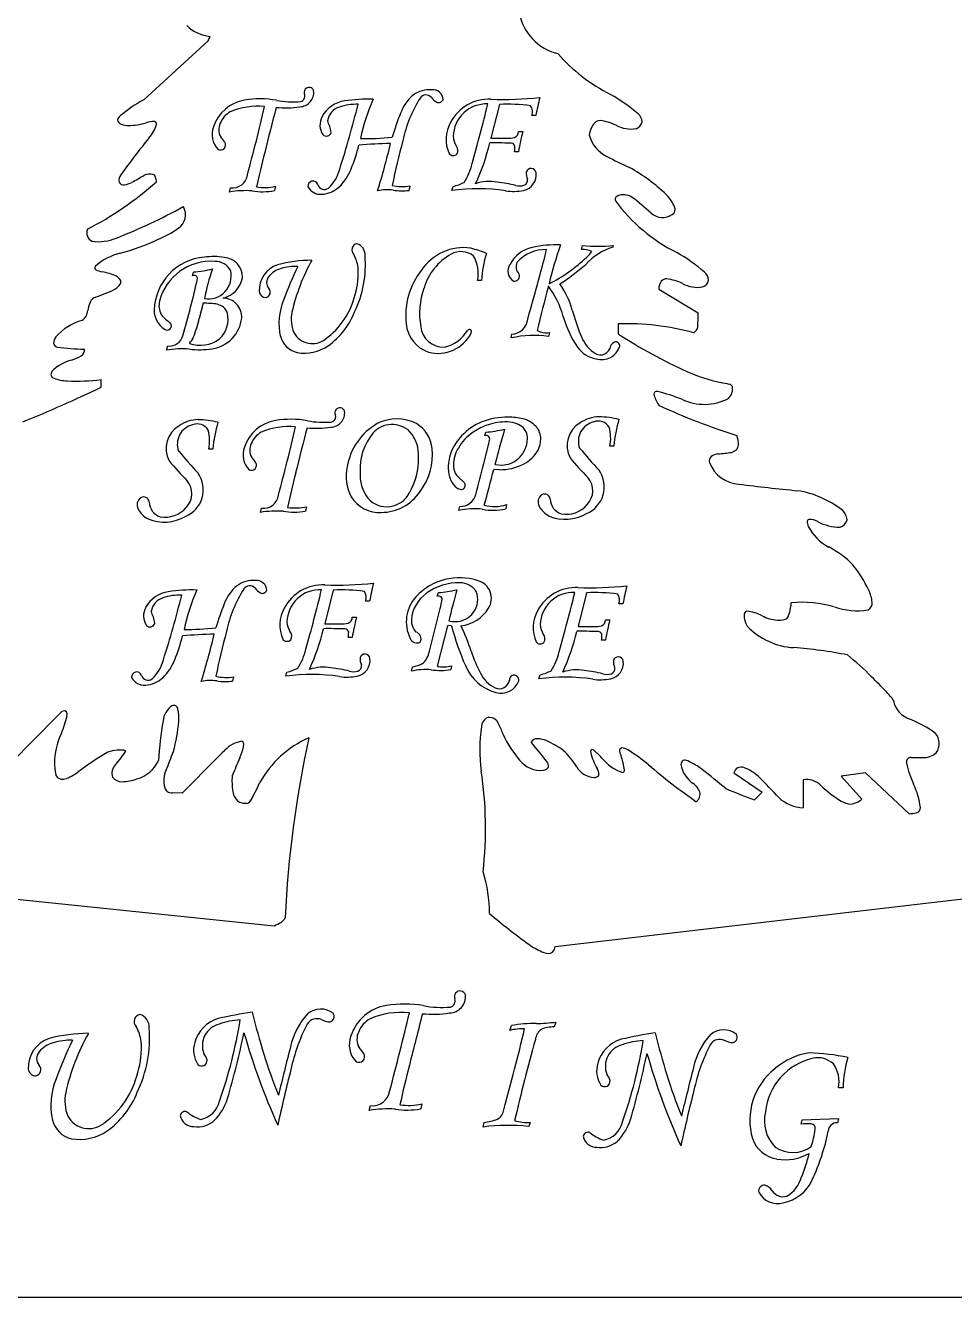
# Model space of a CAD drawing. Header units: inches. Extents: x 14.1 to 27.7, y 7.6 to 12.1.
# Drawn here: x 19.991 to 22.09, y 7.582 to 10.456 of the extents above; entities that cross this region are included whole.
import ezdxf

# ---------------------------------------------------------------- set-up
doc = ezdxf.new("R2010")
doc.units = ezdxf.units.IN
doc.header["$MEASUREMENT"] = 0
doc.layers.add('Default', color=7, linetype='Continuous')
doc.layers.add('WHITE', color=7, linetype='Continuous')

msp = doc.modelspace()

# ---------------------------------------------------------------- linework, layer by layer
at = {"layer": 'Default', "color": 7, "linetype": 'Continuous'}
for p, q in [((20.4039, 10.4218), (20.258, 10.2885)), ((18.9346, 8.5893), (20.5523, 8.4225)), ((21.1873, 8.3757), (22.8339, 8.5686)), ((27.3416, 7.5824), (14.4683, 7.5824))]:
    msp.add_line(p, q, dxfattribs=at)
msp.add_arc((21.3092, 10.205), 0.0449, 136.0834, 175.3357, dxfattribs=at)
at = {"layer": 'WHITE', "color": 7, "linetype": 'Continuous'}
for p, q in [((21.0615, 10.2779), (21.0423, 10.2017)), ((21.1438, 10.2529), (21.1346, 10.2529)), ((21.1044, 10.2167), (21.1143, 10.2167)), ((21.0423, 10.2017), (21.0777, 10.2017)), ((21.1044, 10.1708), (21.0956, 10.1708)), ((20.4518, 10.08), (20.4542, 10.0895)), ((20.5559, 10.0929), (20.5535, 10.0831)), ((20.8594, 10.0936), (20.8572, 10.0838)), ((20.9541, 10.0833), (20.9569, 10.0928)), ((21.2465, 9.9499), (21.2488, 9.9595)), ((21.3185, 9.9595), (21.3175, 9.9552)), ((20.3685, 9.891), (20.3706, 9.8993)), ((21.0212, 9.8802), (21.0119, 9.8802)), ((21.4213, 9.8606), (21.5107, 9.8069)), ((20.3922, 9.8287), (20.3834, 9.7941)), ((21.3297, 9.7823), (21.3297, 9.76)), ((21.0881, 9.7504), (21.0892, 9.7586)), ((21.1744, 9.7623), (21.1722, 9.7536)), ((20.3097, 9.7228), (20.3123, 9.7323)), ((20.1618, 9.6392), (20.1618, 9.6562)), ((21.0284, 9.5296), (21.0304, 9.5374)), ((20.4141, 9.4994), (20.4051, 9.4994)), ((21.0261, 9.4669), (21.035, 9.5021)), ((21.3199, 9.5059), (21.311, 9.5059)), ((21.0511, 9.4642), (21.067, 9.4632)), ((21.0615, 9.4527), (21.0486, 9.4532)), ((20.6258, 9.3691), (20.6234, 9.3593)), ((20.9699, 9.3605), (20.9719, 9.3697)), ((21.0777, 9.3741), (21.0757, 9.3645)), ((20.5218, 9.3562), (20.5242, 9.3657)), ((20.686, 9.1806), (20.6668, 9.1044)), ((20.9212, 9.1669), (20.9235, 9.1752)), ((21.2582, 9.1746), (21.239, 9.0983)), ((20.7683, 9.1556), (20.7591, 9.1556)), ((20.9033, 9.0426), (20.9274, 9.1391)), ((21.3405, 9.1496), (21.3314, 9.1496)), ((20.7289, 9.1194), (20.7388, 9.1194)), ((21.3012, 9.1134), (21.311, 9.1134)), ((20.6668, 9.1044), (20.7022, 9.1044)), ((20.9443, 9.1001), (20.9212, 9.0085)), ((20.9488, 9.1005), (20.9443, 9.1001)), ((20.9532, 9.1001), (20.9488, 9.1005)), ((21.239, 9.0983), (21.2745, 9.0983)), ((20.7289, 9.0735), (20.7201, 9.0735)), ((21.3012, 9.0675), (21.2924, 9.0675)), ((20.5786, 8.986), (20.5814, 8.9955)), ((20.8627, 8.9974), (20.8653, 9.0071)), ((20.9533, 9.0099), (20.9516, 9.0014)), ((20.4611, 8.9849), (20.4588, 8.975)), ((21.1508, 8.98), (21.1536, 8.9895)), ((20.0835, 8.9058), (20.0797, 8.9076)), ((21.5909, 8.7677), (21.6551, 8.7242)), ((21.8885, 8.7676), (21.8332, 8.7606)), ((21.987, 8.6754), (21.8885, 8.7676)), ((21.7477, 8.7523), (21.7477, 8.689)), ((21.8332, 8.7606), (21.8804, 8.7084)), ((20.3451, 8.7216), (20.3232, 8.7225)), ((21.6551, 8.7242), (21.6375, 8.7066)), ((21.085, 8.1861), (21.0888, 8.1969)), ((21.1887, 8.2048), (21.1854, 8.1941)), ((21.8377, 8.0565), (21.8271, 8.0565)), ((20.8864, 8.02), (20.8836, 8.0087)), ((20.7674, 8.0052), (20.7702, 8.016)), ((21.0247, 7.9677), (21.027, 7.9782)), ((21.1308, 7.9782), (21.1276, 7.9687)), ((21.7432, 7.9743), (21.745, 7.984)), ((21.745, 7.984), (21.8271, 7.9869)), ((21.8271, 7.9869), (21.8249, 7.9769))]:
    msp.add_line(p, q, dxfattribs=at)
for centre, radius, start, end in [((21.2211, 10.5059), 0.1166, 190.5202, 256.3418), ((20.4159, 10.5163), 0.0852, 224.8043, 264.4969), ((20.368, 10.4415), 0.0409, 331.1936, 345.9664), ((21.4865, 10.648), 0.3886, 221.0863, 243.357), ((20.4565, 9.9412), 0.4001, 119.7519, 129.037), ((20.5209, 10.0668), 0.2236, 80.3877, 99.0509), ((20.6097, 10.3049), 0.0323, 271.7572, 6.4539), ((20.609, 10.2965), 0.0127, 286.2125, 19.0074), ((20.6312, 10.3051), 0.0112, 17.9745, 203.8242), ((20.7667, 9.9028), 0.387, 88.6324, 98.1556), ((21.249, 10.0893), 0.5137, 157.0468, 167.4881), ((20.9309, 10.2237), 0.0989, 130.2318, 159.4865), ((21.1341, 10.1335), 0.2975, 147.809, 167.8324), ((20.9028, 10.2513), 0.0598, 84.3547, 126.72), ((20.8957, 10.2835), 0.0158, 39.0526, 147.8569), ((20.9404, 10.3189), 0.0412, 218.09, 240.1629), ((20.9115, 10.2885), 0.0226, 0.1389, 97.2391), ((20.9245, 10.2924), 0.0103, 243.469, 338.0736), ((21.0377, 10.1918), 0.0979, 87.3556, 152.2318), ((21.0696, 11.0606), 0.7714, 267.9635, 276.1741), ((21.7313, 10.1473), 0.5969, 165.8058, 169.8058), ((21.1223, 9.9658), 0.385, 49.0209, 60.441), ((20.5, 10.2001), 0.0886, 99.2252, 162.0353), ((20.4774, 10.2172), 0.05, 118.6753, 158.5414), ((20.5145, 10.1216), 0.1522, 83.7713, 113.6533), ((15.2263, 11.5247), 5.4505, 345.0554, 346.7228), ((30.243, 7.7545), 10.0075, 165.43475, 166.03623), ((20.5785, 10.4763), 0.2062, 264.0482, 278.9904), ((20.5961, 10.4835), 0.2, 259.086, 274.7105), ((20.723, 10.2153), 0.0715, 99.0272, 150.6088), ((20.711, 10.235), 0.0385, 106.8503, 170.8019), ((20.7392, 10.1557), 0.1226, 88.5599, 108.6831), ((18.2428, 10.9074), 2.5774, 342.4839, 345.8721), ((21.032, 10.204), 0.075, 87.5237, 178.4922), ((17.3166, 11.1878), 3.8281, 344.1796, 346.2653), ((21.0808, 9.8828), 0.3956, 82.5578, 92.8014), ((21.1114, 10.2614), 0.0247, 339.8732, 33.5009), ((20.2136, 10.2396), 0.0153, 126.4011, 167.5427), ((20.2116, 10.2457), 0.0132, 192.1748, 250.0948), ((20.2233, 10.2774), 0.047, 249.8404, 270.9868), ((20.2225, 10.3694), 0.139, 270.6714, 287.0412), ((20.2792, 10.1926), 0.0468, 86.4439, 110.0295), ((20.2007, 10.261), 0.0909, 319.4799, 341.7487), ((20.2816, 10.2337), 0.0056, 348.4559, 84.5279), ((20.4608, 10.2208), 0.0333, 153.7942, 209.6209), ((20.6961, 10.2313), 0.0401, 151.7283, 212.6289), ((20.5654, 10.1913), 0.1186, 11.5548, 24.8639), ((21.2967, 10.068), 0.4964, 157.4452, 164.1137), ((21.0176, 10.1992), 0.0768, 150.1206, 204.945), ((21.2887, 10.2253), 0.0161, 88.5806, 137.7166), ((21.2746, 10.1254), 0.1169, 64.4903, 82.8785), ((21.3627, 10.2435), 0.0218, 290.413, 346.3286), ((21.3567, 10.2361), 0.0272, 4.7401, 48.4126), ((20.4597, 10.2096), 0.0475, 158.0618, 224.4346), ((20.3368, 10.1203), 0.1269, 34.5917, 41.4778), ((20.6705, 10.2176), 0.0114, 223.8605, 346.9072), ((20.7555, 10.8112), 0.6106, 269.2416, 275.9885), ((21.0105, 10.2106), 0.0537, 184.9483, 208.8433), ((21.0803, 10.2794), 0.0778, 268.0871, 281.1237), ((21.0907, 10.216), 0.0138, 289.8999, 2.611), ((21.6341, 10.0813), 0.5372, 165.4008, 170.4097), ((21.3356, 10.2268), 0.0734, 194.2728, 244.6153), ((21.3587, 10.2916), 0.0694, 240.889, 279.5436), ((21.3626, 9.2983), 1.418, 140.4102, 144.6345), ((20.4311, 10.1866), 0.0116, 242.5666, 29.0941), ((20.3801, 10.273), 0.374, 337.8871, 346.5591), ((20.8472, 8.8508), 1.3393, 91.3522, 94.4276), ((19.2085, 10.5729), 1.6522, 342.7426, 346.5908), ((22.7983, 9.6776), 2.0226, 165.1433, 168.0946), ((20.9521, 10.1739), 0.0157, 328.0841, 43.6858), ((20.5409, 10.3124), 0.5134, 335.4174, 346.2996), ((21.051, 8.5818), 1.6091, 88.7939, 90.4021), ((21.0871, 10.181), 0.00968, 13.8351, 103.258), ((20.9692, 10.1858), 0.1273, 353.2398, 358.9237), ((22.4395, 9.6722), 1.972, 165.3967, 167.7269), ((20.9573, 10.1742), 0.0119, 218.7261, 313.2905), ((22.0946, 11.7027), 1.7331, 242.8621, 244.7457), ((20.2246, 10.1057), 0.0227, 144.1687, 189.1184), ((19.8196, 10.8441), 0.8486, 299.0097, 301.1885), ((20.2719, 10.0851), 0.0354, 78.37, 111.2543), ((20.2761, 10.1113), 0.00897, 11.5317, 70.8983), ((20.4581, 10.1238), 0.0346, 263.5581, 352.132), ((20.6174, 10.1522), 0.0858, 312.2874, 346.1573), ((20.6201, 10.1742), 0.1145, 313.7178, 338.4991), ((20.8704, 10.1741), 0.1327, 326.987, 346.9674), ((21.1081, 10.1195), 0.0366, 282.1771, 6.721), ((21.1332, 10.1218), 0.0115, 9.529, 164.2401), ((21.1598, 10.1236), 0.0377, 177.9606, 202.9584), ((21.1727, 9.802), 0.38, 45.5662, 61.2865), ((19.7582, 10.7065), 0.8024, 297.6498, 311.2282), ((20.2123, 10.1075), 0.0114, 208.2681, 278.9077), ((20.2066, 10.1476), 0.0519, 278.2006, 298.1926), ((20.1846, 10.0867), 0.1037, 9.0207, 14.7244), ((20.5303, 10.2023), 0.1123, 260.9264, 283.1807), ((20.6402, 10.0932), 0.0114, 17.9822, 187.4131), ((20.6572, 10.1068), 0.032, 208.1121, 275.2535), ((20.6661, 10.1017), 0.0158, 198.2643, 304.8943), ((20.6576, 10.1354), 0.0605, 272.3807, 313.4644), ((20.8421, 10.1877), 0.0956, 256.1376, 280.4208), ((21.0129, 9.6669), 0.4205, 81.428, 98.0307), ((20.9327, 10.197), 0.107, 283.0528, 297.2347), ((21.0395, 10.0022), 0.1017, 80.5566, 108.2022), ((21.015, 9.7569), 0.3481, 76.1409, 83.2025), ((21.1071, 10.1275), 0.0338, 255.0721, 286.8496), ((21.1136, 10.1064), 0.0117, 286.2243, 12.3613), ((20.4881, 9.8704), 0.2127, 86.0564, 99.8082), ((20.5266, 10.2323), 0.1516, 260.9223, 280.2074), ((20.8077, 9.9906), 0.0946, 81.5345, 103.1129), ((20.841, 10.2234), 0.1406, 262.0894, 276.6211), ((21.0929, 10.1965), 0.1151, 261.3395, 281.5159), ((21.3301, 10.0634), 0.00736, 137.4301, 204.1373), ((21.6366, 10.2904), 0.3886, 216.2981, 243.357), ((21.3372, 10.0558), 0.0177, 101.0991, 134.7714), ((21.3412, 10.0364), 0.0375, 57.1998, 101.4828), ((21.0401, 9.6393), 0.5358, 47.1683, 53.1333), ((21.379, 10.0126), 0.0852, 23.4839, 45.501), ((19.7458, 11.1334), 1.2418, 291.2491, 298.9782), ((20.3154, 10.0286), 0.037, 304.4332, 30.0168), ((21.4301, 10.0617), 0.0392, 228.9552, 303.8095), ((21.445, 10.0407), 0.0134, 300.6343, 25.6769), ((20.1506, 9.988), 0.0214, 159.0099, 244.042), ((20.1549, 10.0738), 0.106, 262.5538, 292.6951), ((20.206, 10.1818), 0.2251, 291.5104, 305.3537), ((20.0678, 10.4448), 0.5216, 285.242, 295.0418), ((20.7419, 9.9494), 0.0139, 99.3451, 227.159), ((20.7316, 9.938), 0.0264, 357.1756, 72.1446), ((20.9807, 9.8403), 0.1142, 81.8972, 146.5718), ((20.9747, 9.9005), 0.0449, 50.8671, 119.5392), ((20.7692, 9.2149), 0.7727, 70.0915, 72.8718), ((21.1498, 9.8845), 0.0718, 101.8111, 153.7885), ((21.1649, 9.8647), 0.0852, 87.8806, 138.5916), ((16.1938, 11.2185), 5.1335, 343.8782, 345.6915), ((21.189, 9.7064), 0.2542, 87.5675, 102.2489), ((21.8835, 9.7087), 0.7286, 159.7905, 167.0173), ((21.2508, 9.9038), 0.0462, 65.4862, 95.316), ((21.2836, 10.2546), 0.2971, 263.2626, 276.7374), ((21.3585, 9.8233), 0.1382, 107.2883, 137.6371), ((21.2332, 9.9671), 0.0425, 306.8037, 330.1204), ((20.2334, 9.8181), 0.1268, 103.0139, 132.2894), ((20.4048, 9.8097), 0.1234, 94.5675, 178.3356), ((20.4097, 9.8035), 0.12, 85.8847, 165.4163), ((20.4158, 9.7854), 0.1488, 80.7096, 98.0697), ((20.4204, 9.8853), 0.0379, 25.9503, 93.1229), ((20.4372, 9.8887), 0.0436, 357.7771, 86.5487), ((20.5802, 9.8577), 0.0613, 109.0443, 182.2466), ((20.6413, 9.5977), 0.3282, 90.6322, 104.321), ((21.0244, 9.7108), 0.4425, 150.9241, 167.2189), ((20.6574, 9.8985), 0.0854, 7.682, 28.4599), ((20.5115, 9.9164), 0.2473, 334.3262, 4.7176), ((21.0143, 9.827), 0.1283, 118.7393, 163.8118), ((20.9363, 9.8963), 0.0773, 347.971, 30.3446), ((21.2417, 9.8721), 0.2206, 161.6681, 177.8927), ((21.1076, 9.9014), 0.0268, 146.3582, 238.1894), ((21.1233, 9.9116), 0.0242, 157.0032, 223.9286), ((21.0096, 10.1922), 0.3594, 297.1305, 313.8458), ((20.8957, 10.3354), 0.5529, 303.1282, 310.7235), ((21.2724, 9.6082), 0.385, 49.0209, 60.441), ((20.1517, 9.9089), 0.00462, 139.6176, 248.4358), ((20.1751, 9.9537), 0.0552, 242.8371, 257.9467), ((20.1351, 9.7477), 0.1547, 66.5359, 79.3729), ((20.1846, 9.8687), 0.0241, 29.81, 59.8696), ((20.3717, 9.8838), 0.00794, 7.7207, 113.5638), ((20.3506, 10.1562), 0.2576, 274.4476, 284.0235), ((21.0472, 9.699), 0.6672, 161.9076, 167.8815), ((20.4033, 9.8907), 0.0523, 260.7432, 12.2819), ((20.4245, 9.8961), 0.0571, 282.92, 350.8848), ((20.5554, 9.8757), 0.0199, 137.416, 222.0695), ((20.5804, 9.8581), 0.0504, 103.7993, 141.892), ((20.6019, 9.7981), 0.114, 87.8797, 107.1092), ((21.4456, 9.513), 0.9295, 154.5762, 159.6943), ((20.5779, 9.8967), 0.1647, 343.0272, 4.578), ((21.0139, 9.8011), 0.1641, 141.5293, 186.5832), ((21.0952, 9.8901), 0.0116, 261.5227, 23.7297), ((21.5069, 9.8785), 0.0272, 4.7401, 48.4126), ((20.0078, 10.2519), 0.4331, 288.5204, 294.5326), ((20.1708, 9.8967), 0.0423, 293.4533, 324.9665), ((20.197, 9.8766), 0.00941, 333.0618, 25.692), ((18.2437, 10.3647), 2.1891, 343.8411, 347.3382), ((20.5314, 9.854), 0.0124, 283.2112, 42.16), ((21.0488, 9.8056), 0.1678, 160.0745, 190.2357), ((23.7184, 9.1741), 2.6389, 164.7718, 167.0166), ((21.0098, 9.7452), 0.2031, 15.3473, 36.9163), ((21.0558, 9.7695), 0.1755, 14.3774, 35.9086), ((21.453, 9.8604), 0.0317, 145.1453, 179.6775), ((21.4389, 9.8677), 0.0161, 88.5806, 137.7166), ((21.4248, 9.7678), 0.1169, 64.4903, 82.8785), ((21.5089, 9.9339), 0.0694, 240.889, 279.5436), ((21.5128, 9.8859), 0.0218, 290.413, 346.3286), ((20.2532, 9.7902), 0.1235, 161.7656, 169.5896), ((20.1588, 9.8211), 0.0242, 123.8722, 161.3927), ((20.337, 9.8234), 0.0446, 166.6688, 206.8619), ((20.3962, 9.6525), 0.1762, 80.9442, 91.3073), ((20.4366, 9.7976), 0.0428, 356.7957, 89.225), ((20.5336, 9.8567), 0.0148, 185.4768, 272.5144), ((20.7004, 9.7832), 0.137, 157.5275, 192.2162), ((20.5685, 9.8872), 0.1713, 305.5918, 347.0094), ((20.1024, 9.8145), 0.0294, 303.1865, 356.1248), ((20.3344, 9.8139), 0.053, 180.5815, 236.3076), ((20.3861, 9.8789), 0.1167, 220.3681, 234.6682), ((20.4177, 9.7961), 0.0311, 19.7509, 78.5108), ((20.3876, 9.7928), 0.061, 313.2832, 13.0661), ((20.6733, 9.7925), 0.0821, 168.6225, 201.5783), ((20.5756, 9.8717), 0.1706, 305.4947, 338.5337), ((21.9566, 10.0345), 0.7637, 196.8599, 201.1899), ((21.0847, 9.8086), 0.426, 355.5573, 359.7823), ((20.1496, 9.6749), 0.1191, 105.1266, 139.1865), ((20.3108, 9.7778), 0.00982, 234.3192, 36.6043), ((20.1029, 9.859), 0.2879, 338.3242, 346.9678), ((20.4007, 9.8043), 0.0792, 278.6567, 353.42), ((20.9265, 9.7899), 0.0761, 185.7145, 250.5568), ((20.9352, 9.7815), 0.0518, 186.3652, 271.7485), ((21.0878, 9.7963), 0.0377, 272.0032, 355.1114), ((21.4327, 9.8618), 0.2356, 195.4754, 214.0566), ((21.3465, 9.1895), 0.593, 74.9591, 91.6294), ((21.4923, 9.7774), 0.0173, 298.1757, 353.8723), ((20.0832, 9.736), 0.029, 144.812, 176.8663), ((20.3159, 9.7635), 0.0315, 263.3637, 345.0758), ((20.3255, 9.7709), 0.0485, 317.2513, 337.8936), ((20.3856, 9.8061), 0.0724, 250.2194, 307.2154), ((20.6161, 9.7672), 0.0512, 194.6919, 256.6728), ((20.6386, 9.7847), 0.0472, 208.2903, 308.7488), ((20.9222, 9.8008), 0.0853, 255.7465, 332.6594), ((20.9215, 9.8068), 0.0785, 281.1498, 330.396), ((20.9934, 9.7642), 0.00521, 329.8787, 133.6203), ((21.1392, 9.5208), 0.2352, 81.9351, 102.5333), ((21.1691, 9.8139), 0.0519, 244.8009, 275.924), ((21.3232, 9.7847), 0.0829, 198.4388, 233.3041), ((21.9197, 10.6516), 1.0692, 236.5057, 245.9997), ((20.0643, 9.7402), 0.0105, 194.2135, 260.0154), ((20.1207, 10.0917), 0.3665, 260.8634, 270.4905), ((20.1096, 9.7226), 0.0145, 300.1386, 10.4028), ((20.345, 9.5124), 0.2134, 85.6478, 99.5261), ((20.3836, 9.9101), 0.1863, 263.0741, 278.9569), ((20.6202, 9.8134), 0.0973, 260.6039, 304.041), ((21.292, 9.7688), 0.067, 215.5659, 259.2049), ((21.2895, 9.735), 0.0231, 226.8039, 336.7129), ((21.2919, 9.7451), 0.0438, 253.5612, 341.841), ((21.3308, 9.7233), 0.0202, 118.3797, 172.5535), ((21.3236, 9.7315), 0.0099, 359.5186, 104.454), ((20.1159, 9.6123), 0.0903, 103.2985, 136.3992), ((20.0653, 9.7952), 0.0995, 287.3982, 301.1835), ((20.0582, 9.6686), 0.00977, 142.0975, 253.4416), ((20.0877, 9.7424), 0.0891, 248.7681, 268.4438), ((21.6393, 10.0125), 0.3713, 245.4177, 257.9011), ((18.8047, 12.4649), 3.1348, 292.1093, 295.6539), ((20.1055, 10.1283), 0.4754, 267.5634, 276.8111), ((21.4167, 9.6232), 0.00635, 71.4265, 180.2727), ((21.3127, 9.2004), 0.4418, 68.6636, 76.1114), ((21.4553, 9.1154), 0.5445, 76.6748, 78.7639), ((21.5578, 9.6356), 0.0305, 313.9084, 9.2953), ((21.5801, 9.6366), 0.00874, 26.9184, 84.9247), ((21.4781, 9.6378), 0.0692, 192.1977, 214.7009), ((21.5244, 9.718), 0.1177, 244.3728, 297.5895), ((20.6796, 9.5811), 0.0323, 271.7572, 6.4539), ((20.6789, 9.5727), 0.0127, 286.2125, 19.0074), ((20.7011, 9.5813), 0.0112, 17.9745, 203.8242), ((21.079, 9.413), 0.1585, 89.1063, 111.1085), ((21.0837, 9.4437), 0.1277, 76.1594, 90.9674), ((21.2883, 9.4953), 0.0771, 91.3478, 125.1459), ((21.277, 9.3237), 0.2488, 77.3534, 87.8149), ((22.0678, 11.0023), 1.5457, 245.2704, 252.3026), ((20.3677, 9.5004), 0.0593, 119.9137, 207.8364), ((20.3781, 9.5108), 0.0443, 102.7531, 201.1757), ((20.3825, 9.4888), 0.0771, 91.3478, 125.1459), ((20.3792, 9.5277), 0.0284, 30.4796, 112.5671), ((20.3712, 9.3171), 0.2488, 77.3534, 87.8149), ((20.3114, 9.5177), 0.0955, 348.9409, 14.824), ((20.7056, 9.4751), 0.2925, 163.1433, 175.2431), ((20.5699, 9.4763), 0.0886, 99.2252, 162.0353), ((20.5845, 9.3979), 0.1522, 83.7713, 113.6533), ((20.5909, 9.343), 0.2236, 80.3877, 99.0509), ((15.2962, 10.8009), 5.4505, 345.0554, 346.7228), ((30.3129, 7.0307), 10.0075, 165.43475, 166.03623), ((20.6484, 9.7525), 0.2062, 264.0482, 278.9904), ((20.666, 9.7597), 0.2, 259.086, 274.7105), ((20.8538, 9.4366), 0.1382, 119.5935, 170.3864), ((20.819, 9.497), 0.0579, 45.7586, 138.6617), ((20.8299, 9.4688), 0.0986, 63.4179, 116.7884), ((20.8347, 9.493), 0.0751, 5.7318, 58.4105), ((21.0691, 9.4434), 0.1265, 111.8517, 137.4381), ((21.082, 9.4196), 0.1423, 111.1562, 125.0989), ((21.0054, 9.8287), 0.2924, 274.9105, 283.4142), ((21.0742, 9.4407), 0.1198, 90.1136, 111.3271), ((22.7772, 9.0312), 1.7795, 163.2405, 165.9152), ((21.0753, 9.4729), 0.0877, 76.1282, 90.9131), ((21.0865, 9.5174), 0.0417, 52.0711, 76.3728), ((21.091, 9.5241), 0.0337, 357.6629, 51.09), ((21.1005, 9.5093), 0.06, 42.2741, 76.7711), ((21.1125, 9.5221), 0.0425, 0.1633, 40.4496), ((21.2735, 9.5069), 0.0593, 119.9137, 207.8364), ((21.284, 9.5173), 0.0443, 102.7531, 201.1757), ((21.2851, 9.5342), 0.0284, 30.4796, 112.5671), ((21.2173, 9.5242), 0.0955, 348.9409, 14.824), ((21.6115, 9.4817), 0.2925, 163.1433, 175.2431), ((20.5474, 9.4934), 0.05, 118.6753, 158.5414), ((20.8744, 9.4541), 0.1278, 140.623, 182.7292), ((20.7971, 9.4854), 0.0818, 356.511, 40.3769), ((21.0599, 9.4488), 0.1161, 136.3613, 156.5948), ((21.0603, 9.4495), 0.1054, 124.7913, 150.3678), ((21.0314, 9.5222), 0.00807, 342.318, 112.1707), ((20.8047, 9.5648), 0.2387, 344.7636, 349.1125), ((21.0683, 9.5225), 0.0564, 333.8447, 0.1823), ((21.1009, 9.5226), 0.0541, 331.9467, 359.5455), ((21.5424, 9.5097), 0.059, 358.3287, 19.9059), ((21.35, 10.3388), 1.3186, 219.7981, 222.6891), ((20.5297, 9.4858), 0.0475, 158.0618, 224.4346), ((20.5308, 9.497), 0.0333, 153.7942, 209.6209), ((20.7743, 9.4859), 0.1359, 322.5098, 6.152), ((21.0416, 9.4578), 0.0957, 157.1528, 180.1766), ((21.0335, 9.4625), 0.0757, 148.8933, 178.9357), ((21.0535, 9.5305), 0.0732, 313.0377, 333.3375), ((21.0838, 9.5311), 0.0732, 295.8559, 332.3593), ((22.2558, 10.3454), 1.3186, 219.7981, 222.6891), ((21.5595, 9.4551), 0.0335, 97.5937, 125.4761), ((21.4, 10.9849), 1.5047, 275.9158, 277.0847), ((21.5725, 9.5277), 0.0383, 290.0186, 308.3061), ((21.5884, 9.508), 0.0129, 307.0104, 359.8944), ((20.9827, 10.0336), 0.8718, 220.0465, 224.0234), ((20.5011, 9.4629), 0.0116, 242.5666, 29.0941), ((20.4068, 9.3965), 0.1269, 34.5917, 41.4778), ((20.8139, 9.4383), 0.0988, 167.4664, 208.1245), ((20.731, 9.4759), 0.1478, 329.3768, 1.7496), ((21.0135, 9.4559), 0.0676, 178.6858, 202.9621), ((20.9999, 9.4629), 0.0422, 178.6243, 205.1003), ((18.9661, 9.9675), 2.12, 344.3825, 346.341), ((21.0634, 9.5677), 0.115, 269.0741, 297.0933), ((21.0671, 9.5177), 0.0545, 269.8931, 311.7537), ((21.8885, 10.0402), 0.8718, 220.0465, 224.0234), ((21.5491, 9.4723), 0.0135, 131.8495, 197.4559), ((21.6072, 9.4962), 0.0763, 201.5229, 266.0976), ((20.3278, 9.4072), 0.0648, 292.2133, 35.3434), ((20.3222, 9.3986), 0.0445, 315.7235, 40.9273), ((22.5095, 8.9484), 1.972, 165.3967, 167.7269), ((20.8379, 9.4425), 0.0914, 176.5848, 216.455), ((20.9943, 9.4484), 0.047, 203.6687, 231.5451), ((21.003, 9.4677), 0.047, 208.8413, 234.8905), ((20.9602, 9.4065), 0.0276, 36.7971, 55.1853), ((19.169, 9.9091), 1.934, 343.8945, 346.3649), ((21.2337, 9.4138), 0.0648, 292.2133, 35.3434), ((21.228, 9.4052), 0.0445, 315.7235, 40.9273), ((20.8071, 9.4261), 0.0571, 221.602, 333.4864), ((20.7943, 9.4618), 0.1056, 270.1069, 326.3053), ((20.9754, 9.4253), 0.0171, 232.7275, 268.7804), ((20.9752, 9.4173), 0.00914, 268.8453, 358.9929), ((20.974, 9.4168), 0.0104, 1.8188, 37.2783), ((21.1635, 9.3847), 0.013, 7.9098, 119.5311), ((22.0955, 13.2418), 3.8534, 262.6427, 264.6375), ((21.6973, 9.1808), 0.2277, 52.9309, 80.3607), ((20.2629, 9.3731), 0.0201, 125.5509, 207.5986), ((20.2577, 9.3781), 0.013, 7.9098, 119.5311), ((20.3061, 9.3803), 0.0356, 180.5948, 251.5332), ((20.5281, 9.4), 0.0346, 263.5581, 352.132), ((20.6002, 9.4785), 0.1123, 260.9264, 283.1807), ((20.7908, 9.4313), 0.0753, 211.7885, 272.8345), ((20.9732, 9.4053), 0.0357, 268.0024, 346.2229), ((21.05, 9.4512), 0.0819, 253.7641, 289.7547), ((21.1688, 9.3797), 0.0201, 125.5509, 207.5986), ((21.1975, 9.3951), 0.0526, 207.9843, 243.6747), ((21.212, 9.3868), 0.0356, 180.5948, 251.5332), ((21.2125, 9.4135), 0.0616, 258.949, 320.2247), ((20.2916, 9.3885), 0.0526, 207.9843, 243.6747), ((20.3044, 9.4279), 0.0938, 247.3371, 300.6775), ((20.3067, 9.407), 0.0616, 258.949, 320.2247), ((20.558, 9.1466), 0.2127, 86.0564, 99.8082), ((20.5965, 9.5085), 0.1516, 260.9223, 280.2074), ((21.0039, 9.2151), 0.1494, 82.7272, 103.1735), ((21.0464, 9.4825), 0.1216, 258.7947, 283.8945), ((21.2103, 9.4345), 0.0938, 247.3371, 300.6775), ((21.7612, 9.3359), 0.00455, 101.2433, 178.4297), ((21.7594, 9.2925), 0.0479, 64.0019, 88.8488), ((21.814, 9.3368), 0.0328, 4.9291, 51.3366), ((21.7844, 9.3362), 0.0278, 180.4597, 204.4427), ((21.853, 9.3714), 0.1048, 206.4489, 242.9833), ((21.8313, 9.4306), 0.1079, 241.7931, 269.8388), ((21.8251, 9.3439), 0.022, 285.653, 348.88), ((21.7068, 9.0879), 0.2142, 44.4085, 62.6117), ((21.6387, 9.0586), 0.2846, 25.4365, 39.0044), ((20.5044, 9.1426), 0.0598, 84.3547, 126.72), ((20.5131, 9.1797), 0.0226, 0.1389, 97.2391), ((20.9713, 9.0734), 0.1352, 71.8103, 136.623), ((20.9684, 9.0771), 0.1201, 87.9591, 126.58), ((20.9727, 9.1539), 0.0432, 32.8098, 90.0708), ((21.002, 9.1621), 0.0414, 327.2966, 73.7913), ((20.3246, 9.1065), 0.0715, 99.0272, 150.6088), ((20.3408, 9.0469), 0.1226, 88.5599, 108.6831), ((17.8445, 9.7986), 2.5774, 342.4839, 345.8721), ((20.3683, 8.794), 0.387, 88.6324, 98.1556), ((20.8506, 8.9806), 0.5137, 157.0468, 167.4881), ((20.5325, 9.115), 0.0989, 130.2318, 159.4865), ((20.7358, 9.0247), 0.2975, 147.809, 167.8324), ((20.4974, 9.1748), 0.0158, 39.0526, 147.8569), ((20.542, 9.2102), 0.0412, 218.09, 240.1629), ((20.5261, 9.1836), 0.0103, 243.469, 338.0736), ((20.6622, 9.0945), 0.0979, 87.3556, 152.2318), ((20.6565, 9.1067), 0.075, 87.5237, 178.4922), ((16.9411, 10.0906), 3.8281, 344.1796, 346.2653), ((20.6941, 9.9633), 0.7714, 267.9635, 276.1741), ((20.7053, 8.7855), 0.3956, 82.5578, 92.8014), ((20.7359, 9.1641), 0.0247, 339.8732, 33.5009), ((21.3558, 9.05), 0.5969, 165.8058, 169.8058), ((20.9423, 9.1078), 0.0799, 124.6857, 175.433), ((20.9173, 9.3553), 0.1802, 271.9618, 285.4238), ((23.973, 8.3607), 3.1178, 164.7351, 166.069), ((20.9626, 9.1594), 0.0498, 268.0945, 21.1744), ((21.2344, 9.0885), 0.0979, 87.3556, 152.2318), ((21.2287, 9.1007), 0.075, 87.5237, 178.4922), ((17.5133, 10.0845), 3.8281, 344.1796, 346.2653), ((21.2663, 9.9573), 0.7714, 267.9635, 276.1741), ((21.2775, 8.7795), 0.3956, 82.5578, 92.8014), ((21.3081, 9.1581), 0.0247, 339.8732, 33.5009), ((21.928, 9.0439), 0.5969, 165.8058, 169.8058), ((21.8236, 9.1459), 0.0801, 5.1575, 25.8599), ((20.2977, 9.1226), 0.0401, 151.7283, 212.6289), ((20.3127, 9.1263), 0.0385, 106.8503, 170.8019), ((20.8983, 8.9593), 0.4964, 157.4452, 164.1137), ((20.6421, 9.1019), 0.0768, 150.1206, 204.945), ((20.9358, 9.1093), 0.0847, 137.756, 206.6013), ((20.9232, 9.1517), 0.0153, 64.3622, 97.2767), ((20.7707, 9.1828), 0.1627, 344.4285, 352.253), ((20.9266, 9.1612), 0.00537, 356.2593, 53.4255), ((20.9662, 9.182), 0.0823, 275.8097, 329.1037), ((21.6194, 9.1583), 0.1016, 337.2938, 356.4309), ((21.7448, 8.8925), 0.2606, 73.6904, 95.2794), ((21.8702, 9.2948), 0.1608, 251.064, 278.578), ((21.8859, 9.1513), 0.0176, 298.0281, 6.1693), ((20.167, 9.0826), 0.1186, 11.5548, 24.8639), ((20.7152, 9.1188), 0.0138, 289.8999, 2.611), ((21.2586, 8.984), 0.5372, 165.4008, 170.4097), ((20.8983, 9.1112), 0.0357, 175.1764, 224.8431), ((20.9625, 9.1801), 0.0706, 257.234, 268.6901), ((21.2144, 9.0959), 0.0768, 150.1206, 204.945), ((21.2874, 9.1127), 0.0138, 289.8999, 2.611), ((21.8308, 8.978), 0.5372, 165.4008, 170.4097), ((21.6227, 9.125), 0.00845, 106.3494, 188.0283), ((21.6546, 9.1218), 0.0403, 177.1989, 214.1175), ((21.6123, 9.043), 0.0904, 62.0423, 84.8768), ((21.6964, 9.2015), 0.089, 242.0545, 265.2943), ((21.6912, 9.1925), 0.0797, 268.4482, 279.7398), ((21.7022, 9.1275), 0.0137, 280.288, 322.5457), ((20.2721, 9.1089), 0.0114, 223.8605, 346.9072), ((20.3571, 9.7025), 0.6106, 269.2416, 275.9885), ((22.3999, 8.5688), 2.0226, 165.1433, 168.0946), ((20.635, 9.1133), 0.0537, 184.9483, 208.8433), ((20.5766, 9.0766), 0.0157, 328.0841, 43.6858), ((20.1654, 9.2151), 0.5134, 335.4174, 346.2996), ((20.6755, 7.4845), 1.6091, 88.7939, 90.4021), ((20.7048, 9.1821), 0.0778, 268.0871, 281.1237), ((20.7116, 9.0838), 0.00968, 13.8351, 103.258), ((20.5937, 9.0885), 0.1273, 353.2398, 358.9237), ((20.868, 9.0704), 0.0164, 332.9256, 72.6451), ((21.5416, 9.2554), 0.6086, 194.7854, 203.7698), ((20.6709, 8.9465), 0.3403, 16.3943, 26.8393), ((21.2072, 9.1073), 0.0537, 184.9483, 208.8433), ((20.7377, 9.2091), 0.5134, 335.4174, 346.2996), ((21.2477, 7.4785), 1.6091, 88.7939, 90.4021), ((21.2771, 9.1761), 0.0778, 268.0871, 281.1237), ((21.2838, 9.0777), 0.00968, 13.8351, 103.258), ((21.7353, 9.2082), 0.1577, 223.6879, 266.645), ((19.9817, 9.1643), 0.374, 337.8871, 346.5591), ((20.4488, 7.7421), 1.3393, 91.3522, 94.4276), ((18.8101, 9.4641), 1.6522, 342.7426, 346.5908), ((20.5818, 9.0769), 0.0119, 218.7261, 313.2905), ((20.8753, 9.0777), 0.0165, 202.5739, 296.3143), ((21.154, 9.0709), 0.0119, 218.7261, 313.2905), ((21.1488, 9.0706), 0.0157, 328.0841, 43.6858), ((21.1659, 9.0824), 0.1273, 353.2398, 358.9237), ((20.4949, 9.0769), 0.1327, 326.987, 346.9674), ((20.7327, 9.0222), 0.0366, 282.1771, 6.721), ((20.7577, 9.0246), 0.0115, 9.529, 164.2401), ((20.7843, 9.0263), 0.0377, 177.9606, 202.9584), ((20.8678, 9.0411), 0.0331, 312.1318, 334.3609), ((20.8301, 9.0598), 0.0752, 333.9348, 346.7773), ((21.3091, 9.1476), 0.329, 198.6352, 208.0891), ((21.0671, 9.0708), 0.1327, 326.987, 346.9674), ((21.3299, 9.0185), 0.0115, 9.529, 164.2401), ((21.6412, 7.9743), 1.0798, 78.9842, 85.4911), ((21.4502, 8.5395), 0.6345, 44.6117, 51.2283), ((20.2419, 8.9845), 0.0114, 17.9822, 187.4131), ((20.219, 9.0434), 0.0858, 312.2874, 346.1573), ((20.2217, 9.0655), 0.1145, 313.7178, 338.4991), ((20.5572, 9.0997), 0.107, 283.0528, 297.2347), ((20.6641, 8.9049), 0.1017, 80.5566, 108.2022), ((20.6395, 8.6596), 0.3481, 76.1409, 83.2025), ((20.7316, 9.0302), 0.0338, 255.0721, 286.8496), ((20.7381, 9.0091), 0.0117, 286.2243, 12.3613), ((20.8955, 8.8612), 0.1401, 85.2352, 103.5263), ((20.8314, 9.1459), 0.1429, 283.7183, 290.2874), ((20.8699, 9.044), 0.034, 288.938, 306.1489), ((20.9278, 9.1227), 0.1236, 260.3659, 281.0955), ((20.9342, 9.0808), 0.0735, 259.8333, 285.0923), ((21.08, 9.0486), 0.1028, 201.9438, 255.0187), ((21.1294, 9.0937), 0.107, 283.0528, 297.2347), ((21.2363, 8.8989), 0.1017, 80.5566, 108.2022), ((21.2118, 8.6536), 0.3481, 76.1409, 83.2025), ((21.3049, 9.0161), 0.0366, 282.1771, 6.721), ((21.3104, 9.0031), 0.0117, 286.2243, 12.3613), ((21.3565, 9.0203), 0.0377, 177.9606, 202.9584), ((20.2588, 8.9981), 0.032, 208.1121, 275.2535), ((20.2677, 8.993), 0.0158, 198.2643, 304.8943), ((20.2592, 9.0266), 0.0605, 272.3807, 313.4644), ((20.4093, 8.8819), 0.0946, 81.5345, 103.1129), ((20.4438, 9.0789), 0.0956, 256.1376, 280.4208), ((20.4426, 9.1147), 0.1406, 262.0894, 276.6211), ((20.6374, 8.5696), 0.4205, 81.428, 98.0307), ((20.7174, 9.0992), 0.1151, 261.3395, 281.5159), ((21.079, 9.0206), 0.0663, 204.848, 245.8762), ((21.0615, 8.9809), 0.0229, 245.2739, 349.8628), ((21.0647, 8.991), 0.0433, 254.9007, 338.8354), ((21.0947, 8.9778), 0.0107, 346.8158, 185.1612), ((21.2096, 8.5636), 0.4205, 81.428, 98.0307), ((21.2896, 9.0932), 0.1151, 261.3395, 281.5159), ((21.3038, 9.0241), 0.0338, 255.0721, 286.8496), ((21.1092, 8.1695), 1.1373, 43.3719, 45.8147), ((21.7394, 8.7654), 0.27, 39.7122, 43.2898), ((21.9297, 8.9219), 0.0236, 22.9073, 42.6452), ((20.3486, 8.8804), 0.0472, 124.7569, 174.3283), ((20.3257, 8.9104), 0.00971, 9.0832, 114.7987), ((20.2565, 8.8925), 0.0811, 353.9595, 13.8888), ((22.0067, 8.9425), 0.0564, 191.6857, 251.3454), ((28.2046, 0.7647), 11.507, 134.96347, 136.14428), ((19.8142, 8.9629), 0.2786, 337.7083, 346.1574), ((20.0793, 8.8892), 0.0185, 88.7475, 109.6317), ((20.0716, 8.8995), 0.0134, 345.9984, 27.9096), ((21.1829, 8.7381), 0.8935, 170.5302, 176.2814), ((19.9526, 8.9186), 0.3862, 344.618, 354.844), ((21.0476, 8.8699), 0.027, 126.3301, 174.4945), ((21.039, 8.8713), 0.0217, 24.0632, 109.9101), ((21.8951, 8.6528), 0.2542, 53.4577, 68.4086), ((20.2029, 8.7915), 0.1465, 153.329, 191.0809), ((21.3761, 8.8217), 0.359, 171.8638, 187.9341), ((20.9462, 8.8166), 0.1292, 17.7993, 29.4245), ((21.2838, 8.9512), 0.2347, 203.9091, 221.1695), ((22.02, 8.834), 0.0351, 323.9425, 41.0088), ((20.488, 8.777), 0.0626, 97.2359, 138.1051), ((20.3342, 8.8616), 0.1531, 336.9316, 346.7443), ((20.479, 8.8345), 0.00466, 6.5844, 75.6724), ((20.4596, 8.8318), 0.0243, 347.3577, 7.6279), ((20.7249, 8.6321), 0.2343, 113.5649, 151.1322), ((22.9232, 8.337), 2.348, 167.4599, 177.4857), ((21.1469, 8.8288), 0.0161, 87.6134, 150.1875), ((20.5873, 8.354), 0.7286, 37.0656, 41.5055), ((21.1455, 8.7897), 0.0553, 65.6894, 87.7938), ((21.0768, 8.6378), 0.222, 54.5843, 65.6885), ((21.3389, 8.818), 0.00615, 100.6106, 193.5015), ((21.3357, 8.794), 0.0301, 58.0869, 86.1475), ((20.4332, 8.3574), 0.5239, 119.277, 128.1885), ((20.2006, 8.7549), 0.064, 92.4723, 111.643), ((20.0233, 8.9394), 0.2294, 318.1449, 327.9604), ((20.2043, 8.7579), 0.0614, 77.3197, 96.0429), ((20.2223, 8.8268), 0.0755, 285.6354, 335.97), ((19.696, 9.0396), 0.6674, 336.5798, 340.4472), ((23.1882, 5.9972), 3.9377, 134.2309, 136.2215), ((21.7904, 8.2191), 1.4385, 156.1144, 157.8587), ((21.1541, 8.8325), 0.059, 217.3071, 276.9648), ((21.0917, 8.6937), 0.169, 31.1498, 47.6765), ((21.2714, 8.8161), 0.00415, 39.1101, 212.3825), ((21.3826, 8.839), 0.1175, 192.3516, 211.6031), ((21.1687, 8.69), 0.1667, 42.1394, 50.5209), ((21.3721, 8.8652), 0.1019, 218.4292, 251.7361), ((21.6915, 8.9073), 0.3699, 194.205, 198.5801), ((21.1471, 8.4853), 0.3919, 50.1666, 58.5401), ((21.4806, 8.7878), 0.00909, 121.1842, 185.5733), ((21.4803, 8.7797), 0.0165, 66.8908, 105.5056), ((21.4261, 8.6557), 0.1518, 51.9156, 66.4578), ((21.9909, 8.7924), 0.0101, 88.1818, 192.5572), ((22.0039, 9.2771), 0.4748, 268.4712, 272.0157), ((22.0205, 8.8444), 0.0417, 270.0555, 311.8273), ((20.0509, 8.8467), 0.097, 287.2722, 306.999), ((20.213, 8.7672), 0.0269, 134.5267, 199.2023), ((20.3586, 8.7506), 0.0555, 154.6499, 197.0487), ((20.1544, 8.6433), 0.8757, 353.5267, 8.4625), ((21.1596, 8.7882), 0.0144, 276.4877, 329.5779), ((21.1555, 8.783), 0.0167, 352.9346, 37.5913), ((21.2771, 8.8043), 0.0469, 209.641, 267.6253), ((21.259, 8.7635), 0.0274, 0.5555, 30.4874), ((21.3391, 8.7733), 0.00499, 282.3967, 17.0632), ((21.2729, 8.7681), 0.0713, 5.3819, 17.4614), ((22.3226, 9.8714), 1.4256, 229.5735, 235.0649), ((21.535, 8.7973), 0.0643, 189.2978, 236.1169), ((20.567, 7.5496), 1.5523, 49.6213, 52.1366), ((21.6078, 8.7635), 0.0174, 69.9862, 165.8776), ((21.5783, 8.687), 0.0994, 46.7478, 69.1276), ((22.188, 8.8333), 0.2114, 191.76, 205.4813), ((20.0747, 8.7706), 0.0173, 205.016, 286.5649), ((20.2076, 8.7721), 0.0243, 214.5005, 273.0785), ((20.209, 8.8424), 0.0945, 269.933, 290.8715), ((20.5781, 8.7487), 0.1208, 173.9797, 190.8357), ((20.0823, 8.9398), 0.4788, 330.5502, 336.0149), ((21.275, 8.7762), 0.0188, 270.5394, 296.3151), ((21.2803, 8.7648), 0.0062, 299.1569, 350.3406), ((21.4654, 8.7006), 0.0549, 26.6831, 52.0831), ((21.2004, 8.2782), 0.656, 41.3063, 47.1698), ((21.7543, 8.7053), 0.0475, 45.3194, 98.098), ((21.9742, 8.9351), 0.2705, 226.4275, 238.6414), ((21.8369, 8.6666), 0.1772, 7.5462, 25.2971), ((20.3278, 8.742), 0.0236, 199.148, 225.6234), ((20.3221, 8.7454), 0.0229, 241.9174, 272.5547), ((20.4908, 8.7288), 0.0315, 185.2666, 241.2609), ((21.4927, 8.7205), 0.0223, 307.3693, 12.3148), ((22.4203, 10.7868), 2.2226, 247.5816, 249.3789), ((21.7515, 8.776), 0.0871, 227.9847, 267.457), ((21.8456, 8.7527), 0.0564, 279.3782, 308.2164), ((20.4893, 8.7411), 0.0421, 251.1408, 271.2999), ((20.4885, 8.7119), 0.0131, 277.4613, 324.6964), ((21.8582, 8.7436), 0.0466, 237.9337, 265.7843), ((22.0013, 8.6888), 0.0113, 279.518, 5.4724), ((21.9702, 8.8578), 0.1832, 275.2531, 280.3618), ((20.7378, 8.4519), 0.3013, 359.6586, 17.8953), ((21.9843, 9.5641), 1.4609, 229.6857, 234.1075), ((20.5236, 8.5012), 0.0838, 290.0119, 302.7022), ((20.5565, 8.4508), 0.0236, 301.6311, 332.7083), ((21.2354, 8.533), 0.1866, 234.7919, 245.2112), ((21.1723, 8.394), 0.034, 243.4617, 277.8398), ((21.1707, 8.3757), 0.0166, 292.1282, 359.8136), ((20.9479, 8.2622), 0.0369, 271.7572, 6.4539), ((20.947, 8.2526), 0.0145, 286.2125, 19.0074), ((20.9724, 8.2624), 0.0127, 17.9745, 203.8242), ((20.252, 8.2063), 0.0159, 99.3451, 227.159), ((20.2402, 8.1933), 0.0302, 357.1756, 72.1446), ((20.6808, 7.0695), 1.1713, 98.729, 102.566), ((21.879, 8.5576), 1.4151, 193.5026, 201.4794), ((20.7433, 8.1159), 0.1575, 137.0464, 167.8178), ((20.6581, 8.1876), 0.0465, 52.7836, 130.2535), ((20.6758, 8.2177), 0.0126, 285.3643, 33.9731), ((20.8224, 8.1424), 0.1013, 99.2252, 162.0353), ((20.8391, 8.0528), 0.1739, 83.7713, 113.6533), ((20.8464, 7.9901), 0.2555, 80.3877, 99.0509), ((14.7954, 9.6563), 6.2291, 345.05541, 346.72276), ((31.9573, 5.3474), 11.4372, 165.43475, 166.03623), ((20.9122, 8.4581), 0.2356, 264.0482, 278.9904), ((20.9323, 8.4664), 0.2285, 259.086, 274.7105), ((20.1553, 8.1481), 0.0976, 7.682, 28.4599), ((19.9886, 8.1686), 0.2826, 334.3262, 4.7176), ((20.4487, 8.138), 0.0781, 106.9568, 164.5374), ((20.4399, 8.1519), 0.0496, 103.2566, 201.5933), ((20.4906, 8.0201), 0.1905, 94.4099, 109.0228), ((19.4152, 8.3823), 1.0747, 340.6426, 350.7712), ((20.9986, 8.0095), 0.4176, 152.7968, 167.8032), ((20.6489, 8.1872), 0.0253, 65.948, 148.683), ((20.6781, 8.2446), 0.0391, 241.1385, 271.5224), ((20.7967, 8.162), 0.0571, 118.6753, 158.5414), ((21.1407, 7.9156), 0.2861, 89.1563, 100.4708), ((21.1402, 8.5729), 0.3713, 270.7336, 277.511), ((21.1862, 8.1093), 0.0848, 90.5667, 111.3648), ((20.0671, 8.1015), 0.0701, 109.0443, 182.2466), ((20.137, 7.8044), 0.375, 90.6322, 104.321), ((20.0919, 8.0334), 0.1303, 87.8797, 107.1092), ((21.0562, 7.7076), 1.0623, 154.5762, 159.6943), ((20.5748, 7.9336), 0.5057, 150.9241, 167.2189), ((18.6309, 8.5653), 1.893, 343.6306, 348.2817), ((21.8761, 8.5716), 1.4455, 195.6838, 204.4996), ((20.7765, 8.1533), 0.0543, 158.0618, 224.4346), ((20.7777, 8.1661), 0.0381, 153.7942, 209.6209), ((16.372, 9.3108), 4.8769, 344.4919, 346.7115), ((21.1179, 8.0437), 0.1461, 89.8251, 103.0041), ((25.3063, 7.0043), 4.3225, 164.4207, 166.9261), ((21.1808, 8.1593), 0.0386, 131.2303, 171.1031), ((21.3591, 8.0912), 0.0781, 106.9568, 164.5374), ((21.5912, 7.0227), 1.1713, 98.729, 102.566), ((21.4011, 7.9733), 0.1905, 94.4099, 109.0228), ((20.3256, 8.3356), 1.0747, 340.6426, 350.7712), ((22.7894, 8.5108), 1.4151, 193.5026, 201.4794), ((21.6537, 8.0691), 0.1575, 137.0464, 167.8178), ((21.5593, 8.1404), 0.0253, 65.948, 148.683), ((21.5685, 8.1408), 0.0465, 52.7836, 130.2535), ((21.5885, 8.1978), 0.0391, 241.1385, 271.5224), ((21.5862, 8.1709), 0.0126, 285.3643, 33.9731), ((20.0388, 8.1221), 0.0228, 137.416, 222.0695), ((20.0673, 8.102), 0.0576, 103.7993, 141.892), ((20.0645, 8.1461), 0.1882, 343.0272, 4.578), ((20.4268, 8.141), 0.0563, 161.5766, 214.4722), ((20.3513, 8.1035), 0.0521, 17.7878, 35.2894), ((27.4694, 6.3848), 7.1026, 165.61738, 166.529), ((20.7438, 8.1271), 0.0133, 242.5666, 29.0941), ((20.636, 8.0512), 0.145, 34.5917, 41.4778), ((21.3503, 8.1051), 0.0496, 103.2566, 201.5933), ((19.5413, 8.5185), 1.893, 343.6306, 348.2817), ((22.7865, 8.5248), 1.4455, 195.6838, 204.4996), ((21.9091, 7.9627), 0.4176, 152.7968, 167.8032), ((21.7841, 7.9838), 0.1531, 98.4131, 131.2486), ((21.7447, 7.6291), 0.5064, 78.1639, 88.0713), ((20.0113, 8.0973), 0.0142, 283.2112, 42.16), ((20.3889, 8.1178), 0.0121, 225.699, 7.5902), ((23.0391, 7.5391), 2.2538, 165.3967, 167.7269), ((21.3373, 8.0942), 0.0563, 161.5766, 214.4722), ((21.8012, 7.9872), 0.1396, 102.888, 174.0232), ((21.7803, 8.072), 0.0523, 46.9976, 101.3484), ((21.7623, 8.0711), 0.0664, 347.2855, 36.0697), ((22.0851, 8.0522), 0.2474, 162.9416, 178.9941), ((20.0138, 8.1004), 0.0169, 185.4768, 272.5144), ((20.2045, 8.0164), 0.1565, 157.5275, 192.2162), ((20.0538, 8.1352), 0.1957, 305.5918, 347.0094), ((24.4893, 7.1095), 4.0221, 165.777, 167.6152), ((21.2617, 8.0567), 0.0521, 17.7878, 35.2894), ((28.3798, 6.338), 7.1026, 165.61738, 166.529), ((21.7753, 7.9828), 0.1482, 128.4039, 196.192), ((20.7746, 8.0553), 0.0395, 263.5581, 352.132), ((21.2993, 8.071), 0.0121, 225.699, 7.5902), ((25.3997, 7.0627), 4.0221, 165.777, 167.6152), ((20.1736, 8.027), 0.0938, 168.6225, 201.5783), ((20.0619, 8.1175), 0.195, 305.4947, 338.5337), ((20.3759, 8.0385), 0.0546, 280.9769, 346.9414), ((20.3353, 8.0657), 0.1169, 314.9388, 343.152), ((20.8571, 8.1449), 0.1283, 260.9264, 283.1807), ((20.1339, 8.0181), 0.054, 208.2903, 308.7488), ((20.3514, 7.9916), 0.0113, 69.9587, 167.7983), ((20.3699, 7.9986), 0.0299, 188.8424, 272.3587), ((20.4148, 8.0722), 0.0918, 229.6025, 251.9498), ((20.8089, 7.7656), 0.2431, 86.0564, 99.8082), ((20.8529, 8.1792), 0.1732, 260.9223, 280.2074), ((21.0446, 8.0096), 0.0269, 297.1659, 354.1374), ((21.7451, 7.9818), 0.0851, 166.4442, 224.6752), ((20.1082, 7.9981), 0.0585, 194.6919, 256.6728), ((20.3793, 8.0261), 0.058, 261.9089, 311.7678), ((21.08, 7.5615), 0.41, 83.336, 97.7616), ((21.0119, 8.1023), 0.125, 276.9293, 291.0692), ((21.1248, 8.0821), 0.1041, 253.8428, 273.2637), ((21.2863, 7.9917), 0.0546, 280.9769, 346.9414), ((21.2457, 8.0189), 0.1169, 314.9388, 343.152), ((21.7583, 7.8401), 0.135, 87.9428, 96.4134), ((21.7643, 7.9644), 0.0107, 348.6242, 96.269), ((21.5316, 7.9977), 0.2458, 342.4142, 351.7235), ((21.8228, 7.9586), 0.0184, 83.6118, 181.212), ((20.1128, 8.0509), 0.1112, 260.6039, 304.041), ((21.2618, 7.9448), 0.0113, 69.9587, 167.7983), ((21.2803, 7.9518), 0.0299, 188.8424, 272.3587), ((21.3252, 8.0254), 0.0918, 229.6025, 251.9498), ((21.2897, 7.9793), 0.058, 261.9089, 311.7678), ((21.6996, 7.9654), 0.0708, 199.7367, 260.8991), ((21.3113, 8.06), 0.5035, 335.1388, 348.3353), ((21.7242, 7.9818), 0.0718, 236.4958, 305.5409), ((21.707, 8.004), 0.1102, 260.2995, 299.587), ((21.2944, 8.0306), 0.4828, 338.6409, 345.3128), ((21.6858, 7.8856), 0.0905, 280.5736, 335.6948), ((21.673, 7.875), 0.0738, 300.6936, 344.1343), ((21.6598, 7.8236), 0.0128, 84.1267, 193.5078), ((21.6895, 7.8422), 0.0474, 207.2022, 285.7272), ((21.6502, 7.8047), 0.0335, 34.3978, 70.9422), ((21.7021, 7.839), 0.0288, 212.3529, 287.3257)]:
    msp.add_arc(centre, radius, start, end, dxfattribs=at)

doc.saveas('drawing.dxf')
